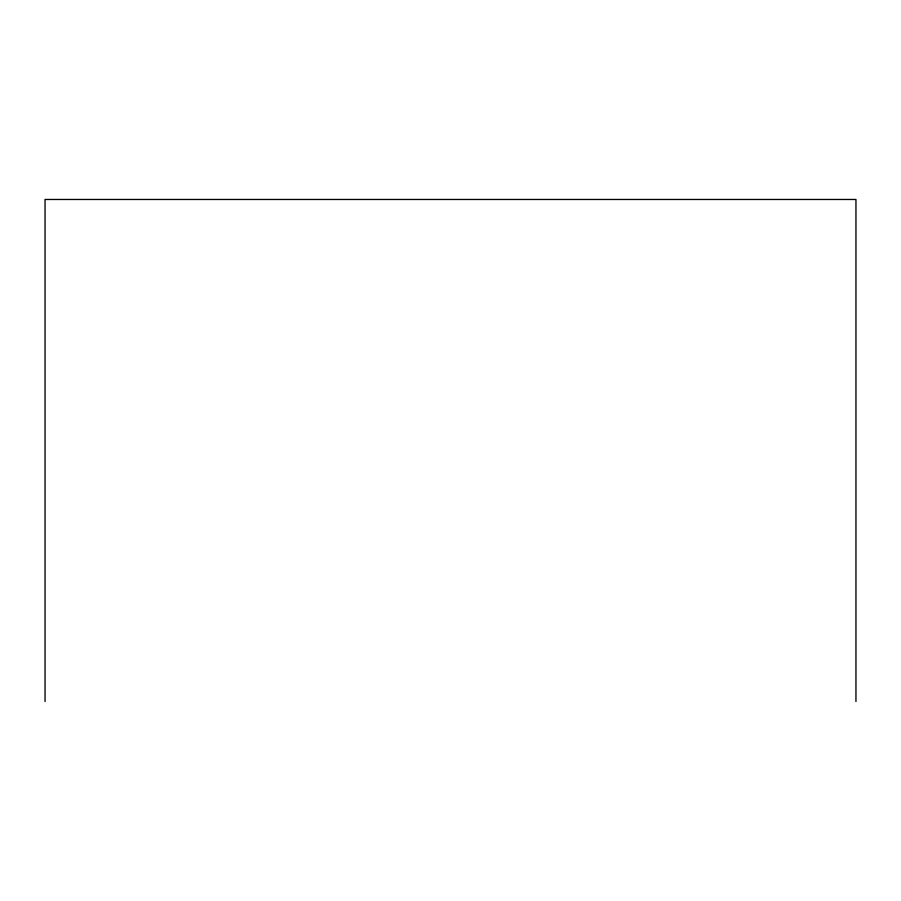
<?xml version="1.0" encoding="UTF-8"?>
<svg xmlns="http://www.w3.org/2000/svg" width="901" height="901" viewBox="0 0 901 901"><rect width="100%" height="100%" fill="white"/><g stroke="black" fill="none" stroke-linecap="round" stroke-linejoin="round"><path stroke-width="1.35" d="M855.95 701.53L855.95 199.47L45.05 199.47L45.05 701.53"/></g></svg>
